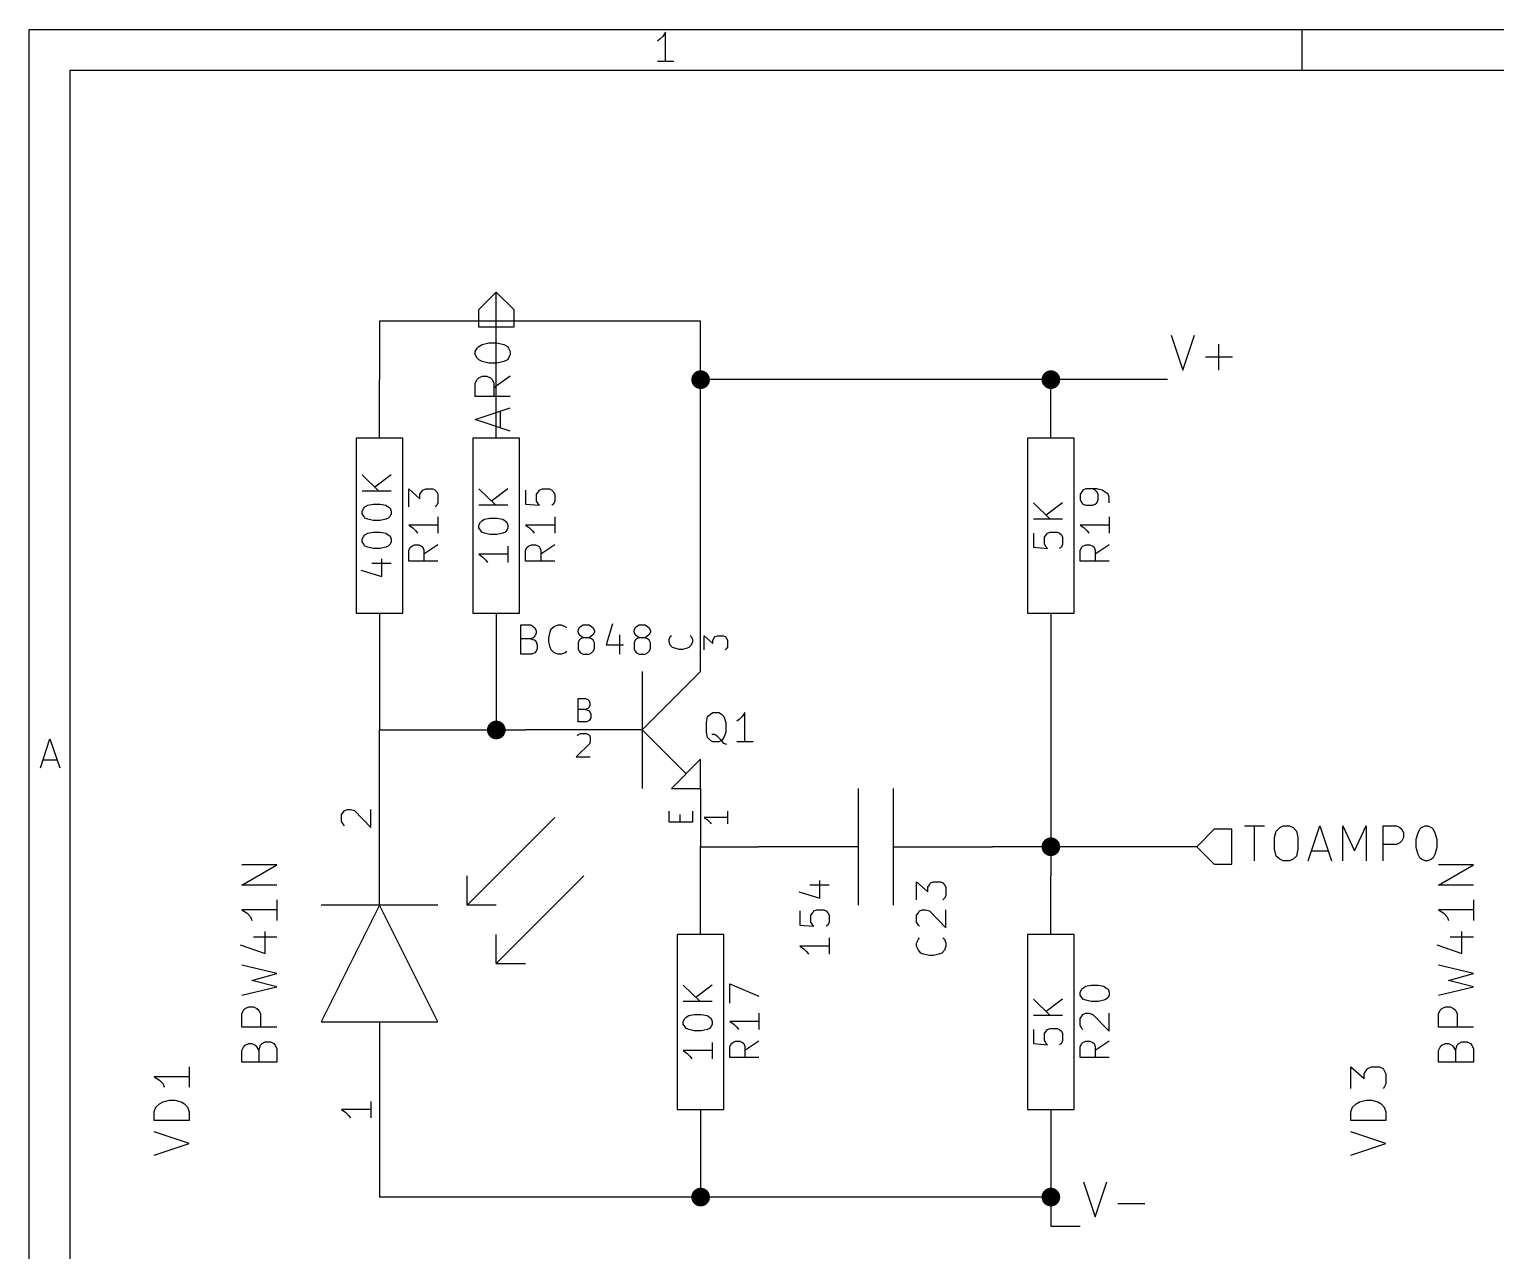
# Model space of a CAD drawing. Extents: x 4000 to 113000, y 4000 to 78670.
# Drawn here: x 4000 to 29120, y 57753 to 78670 of the extents above; entities that cross this region are included whole.
import ezdxf

# ---------------------------------------------------------------- set-up
doc = ezdxf.new("R2010")
doc.units = 0
doc.layers.add('BLACK', color=1, linetype='CONTINUOUS')

msp = doc.modelspace()

# ---------------------------------------------------------------- linework, layer by layer
at = {"layer": 'BLACK'}
for p, q in [((4000, 78670), (113000, 78670)), ((4000, 4000), (4000, 78670)), ((25800, 78670), (25800, 77970)), ((14800, 78500), (14760, 78470)), ((14850, 78550), (14800, 78500)), ((14900, 78620), (14850, 78550)), ((14900, 78120), (14900, 78620)), ((4700, 77970), (112300, 77970)), ((4700, 4700), (4700, 77970)), ((15040, 78120), (14760, 78120)), ((11700, 73870), (12000, 74170)), ((12000, 72670), (12000, 74170)), ((12000, 74170), (12300, 73870)), ((11700, 73570), (11700, 73870)), ((12300, 73870), (12300, 73570)), ((15500, 73670), (10000, 73670)), ((10000, 73670), (10000, 72670)), ((15500, 68670), (15500, 73670)), ((12300, 73570), (11700, 73570)), ((23560, 73430), (23760, 72830)), ((23760, 72830), (23960, 73430)), ((11640, 73150), (11670, 73210)), ((11640, 73100), (11640, 73150)), ((11670, 73040), (11640, 73100)), ((11670, 73210), (11700, 73240)), ((11700, 73240), (11760, 73270)), ((11760, 73270), (11870, 73300)), ((11870, 73300), (12010, 73300)), ((12010, 73300), (12130, 73270)), ((12130, 73270), (12190, 73240)), ((12190, 73240), (12210, 73210)), ((12210, 73210), (12240, 73150)), ((12240, 73100), (12210, 73040)), ((12240, 73150), (12240, 73100)), ((24380, 72830), (24380, 73280)), ((11700, 73010), (11670, 73040)), ((11760, 72980), (11700, 73010)), ((11870, 72950), (11760, 72980)), ((12010, 72950), (11870, 72950)), ((12130, 72980), (12010, 72950)), ((12190, 73010), (12130, 72980)), ((12210, 73040), (12190, 73010)), ((24150, 73060), (24610, 73060)), ((10000, 71670), (10000, 72670)), ((11640, 72610), (11670, 72670)), ((11640, 72380), (11640, 72610)), ((11670, 72670), (11700, 72700)), ((11700, 72700), (11760, 72730)), ((11760, 72730), (11840, 72730)), ((11840, 72730), (11900, 72700)), ((11900, 72700), (11930, 72670)), ((11930, 72670), (11960, 72610)), ((12240, 72730), (11960, 72530)), ((11960, 72610), (11960, 72380)), ((12000, 71670), (12000, 72670)), ((23500, 72670), (15500, 72670)), ((21500, 71670), (21500, 72670)), ((12240, 72380), (11640, 72380)), ((11640, 71990), (12240, 72190)), ((12070, 71840), (12070, 72130)), ((12240, 71790), (11640, 71990)), ((9600, 71670), (9600, 68670)), ((10400, 71670), (9600, 71670)), ((10400, 68670), (10400, 71670)), ((11600, 71670), (11600, 68670)), ((12400, 71670), (11600, 71670)), ((12400, 68670), (12400, 71670)), ((21100, 71670), (21100, 68670)), ((21900, 71670), (21100, 71670)), ((21900, 68670), (21900, 71670)), ((9700, 71040), (9990, 70760)), ((10200, 71040), (9920, 70830)), ((10200, 70760), (9700, 70760)), ((10500, 70490), (10500, 70800)), ((10500, 70800), (10690, 70630)), ((10690, 70710), (10720, 70750)), ((10690, 70630), (10690, 70710)), ((10720, 70750), (10740, 70780)), ((10740, 70780), (10790, 70800)), ((10790, 70800), (10910, 70800)), ((10910, 70800), (10950, 70780)), ((10950, 70780), (10980, 70750)), ((10980, 70750), (11000, 70710)), ((11000, 70710), (11000, 70560)), ((11700, 70800), (11990, 70520)), ((12200, 70800), (11920, 70590)), ((12500, 70780), (12500, 70540)), ((12690, 70710), (12720, 70750)), ((12690, 70590), (12690, 70710)), ((12720, 70540), (12690, 70590)), ((12720, 70750), (12740, 70780)), ((12740, 70780), (12790, 70800)), ((12790, 70800), (12910, 70800)), ((12910, 70800), (12950, 70780)), ((12950, 70780), (12980, 70750)), ((12980, 70750), (13000, 70710)), ((13000, 70590), (12980, 70540)), ((13000, 70710), (13000, 70590)), ((22030, 70750), (22000, 70710)), ((22000, 70710), (22000, 70610)), ((22000, 70610), (22030, 70560)), ((22050, 70780), (22030, 70750)), ((22100, 70800), (22050, 70780)), ((22290, 70800), (22100, 70800)), ((22260, 70780), (22220, 70800)), ((22290, 70750), (22260, 70780)), ((22380, 70780), (22290, 70800)), ((22310, 70710), (22290, 70750)), ((22290, 70560), (22310, 70610)), ((22310, 70610), (22310, 70710)), ((22450, 70730), (22380, 70780)), ((22480, 70710), (22450, 70730)), ((22500, 70660), (22480, 70710)), ((22500, 70560), (22500, 70660)), ((9700, 70420), (9730, 70470)), ((9700, 70370), (9700, 70420)), ((9730, 70330), (9700, 70370)), ((9730, 70470), (9750, 70490)), ((9750, 70490), (9800, 70520)), ((9800, 70520), (9890, 70540)), ((9890, 70540), (10010, 70540)), ((10010, 70540), (10110, 70520)), ((10110, 70520), (10150, 70490)), ((10150, 70490), (10180, 70470)), ((10180, 70470), (10200, 70420)), ((10200, 70370), (10180, 70330)), ((10200, 70420), (10200, 70370)), ((10980, 70520), (10950, 70490)), ((11000, 70560), (10980, 70520)), ((12200, 70520), (11700, 70520)), ((12500, 70540), (12740, 70520)), ((12740, 70520), (12720, 70540)), ((12980, 70540), (12950, 70520)), ((21200, 70560), (21490, 70280)), ((21700, 70560), (21420, 70350)), ((22030, 70560), (22050, 70540)), ((22050, 70540), (22100, 70520)), ((22100, 70520), (22220, 70520)), ((22220, 70520), (22260, 70540)), ((22260, 70540), (22290, 70560)), ((9750, 70300), (9730, 70330)), ((9800, 70280), (9750, 70300)), ((9890, 70260), (9800, 70280)), ((10010, 70260), (9890, 70260)), ((10110, 70280), (10010, 70260)), ((10150, 70300), (10110, 70280)), ((10180, 70330), (10150, 70300)), ((11000, 70180), (10500, 70180)), ((10500, 70180), (10570, 70130)), ((10570, 70130), (10620, 70080)), ((11000, 70320), (11000, 70040)), ((11700, 70180), (11730, 70230)), ((11700, 70130), (11700, 70180)), ((11730, 70090), (11700, 70130)), ((11730, 70230), (11750, 70250)), ((11750, 70060), (11730, 70090)), ((11750, 70250), (11800, 70280)), ((11800, 70280), (11890, 70300)), ((11890, 70300), (12010, 70300)), ((12010, 70300), (12110, 70280)), ((12110, 70280), (12150, 70250)), ((12150, 70250), (12180, 70230)), ((12180, 70090), (12150, 70060)), ((12180, 70230), (12200, 70180)), ((12200, 70130), (12180, 70090)), ((12200, 70180), (12200, 70130)), ((13000, 70180), (12500, 70180)), ((12500, 70180), (12570, 70130)), ((12570, 70130), (12620, 70080)), ((13000, 70320), (13000, 70040)), ((21700, 70280), (21200, 70280)), ((22500, 70180), (22000, 70180)), ((22000, 70180), (22070, 70130)), ((22070, 70130), (22120, 70080)), ((22500, 70320), (22500, 70040)), ((9700, 69940), (9730, 69990)), ((9700, 69890), (9700, 69940)), ((9730, 69850), (9700, 69890)), ((9730, 69990), (9750, 70010)), ((9750, 69820), (9730, 69850)), ((9750, 70010), (9800, 70040)), ((9800, 70040), (9890, 70060)), ((9890, 70060), (10010, 70060)), ((10010, 70060), (10110, 70040)), ((10110, 70040), (10150, 70010)), ((10150, 70010), (10180, 69990)), ((10180, 69850), (10150, 69820)), ((10180, 69990), (10200, 69940)), ((10200, 69890), (10180, 69850)), ((10200, 69940), (10200, 69890)), ((10550, 69820), (10600, 69840)), ((10600, 69840), (10670, 69840)), ((10620, 70080), (10650, 70040)), ((10670, 69840), (10720, 69820)), ((11000, 69840), (10760, 69680)), ((11800, 70040), (11750, 70060)), ((11890, 70020), (11800, 70040)), ((12010, 70020), (11890, 70020)), ((12110, 70040), (12010, 70020)), ((12150, 70060), (12110, 70040)), ((12550, 69820), (12600, 69840)), ((12600, 69840), (12670, 69840)), ((12620, 70080), (12650, 70040)), ((12670, 69840), (12720, 69820)), ((13000, 69840), (12760, 69680)), ((21200, 70040), (21200, 69800)), ((21390, 69970), (21420, 70010)), ((21390, 69850), (21390, 69970)), ((21420, 69800), (21390, 69850)), ((21420, 70010), (21440, 70040)), ((21440, 70040), (21490, 70060)), ((21490, 70060), (21610, 70060)), ((21610, 70060), (21650, 70040)), ((21650, 70040), (21680, 70010)), ((21680, 70010), (21700, 69970)), ((21700, 69850), (21680, 69800)), ((21700, 69970), (21700, 69850)), ((22050, 69820), (22100, 69840)), ((22100, 69840), (22170, 69840)), ((22120, 70080), (22150, 70040)), ((22170, 69840), (22220, 69820)), ((22500, 69840), (22260, 69680)), ((9800, 69800), (9750, 69820)), ((9890, 69780), (9800, 69800)), ((10010, 69780), (9890, 69780)), ((10110, 69800), (10010, 69780)), ((10040, 69300), (10040, 69600)), ((10150, 69820), (10110, 69800)), ((10500, 69750), (10530, 69800)), ((10500, 69560), (10500, 69750)), ((10530, 69800), (10550, 69820)), ((10720, 69820), (10740, 69800)), ((10740, 69800), (10760, 69750)), ((10760, 69750), (10760, 69560)), ((12200, 69680), (11700, 69680)), ((11700, 69680), (11770, 69630)), ((11770, 69630), (11820, 69580)), ((12200, 69820), (12200, 69540)), ((12500, 69750), (12530, 69800)), ((12500, 69560), (12500, 69750)), ((12530, 69800), (12550, 69820)), ((12720, 69820), (12740, 69800)), ((12740, 69800), (12760, 69750)), ((12760, 69750), (12760, 69560)), ((21200, 69800), (21440, 69780)), ((21440, 69780), (21420, 69800)), ((21680, 69800), (21650, 69780)), ((22000, 69750), (22030, 69800)), ((22000, 69560), (22000, 69750)), ((22030, 69800), (22050, 69820)), ((22220, 69820), (22240, 69800)), ((22240, 69800), (22260, 69750)), ((22260, 69750), (22260, 69560)), ((9680, 69410), (10040, 69300)), ((9870, 69530), (10200, 69530)), ((11000, 69560), (10500, 69560)), ((11820, 69580), (11850, 69540)), ((13000, 69560), (12500, 69560)), ((22500, 69560), (22000, 69560)), ((9600, 68670), (10400, 68670)), ((10000, 68670), (10000, 67670)), ((11600, 68670), (12400, 68670)), ((12000, 68670), (12000, 67670)), ((15500, 67670), (15500, 68670)), ((21100, 68670), (21900, 68670)), ((21500, 68670), (21500, 67670)), ((12420, 67970), (12420, 68470)), ((12420, 68470), (12590, 68470)), ((12590, 68470), (12630, 68440)), ((12630, 68440), (12660, 68420)), ((12660, 68420), (12680, 68370)), ((12680, 68370), (12680, 68320)), ((12900, 68250), (12920, 68350)), ((12920, 68350), (12940, 68400)), ((12940, 68400), (12990, 68440)), ((12990, 68440), (13060, 68470)), ((13060, 68470), (13110, 68470)), ((13110, 68470), (13180, 68440)), ((13180, 68440), (13200, 68420)), ((13400, 68370), (13420, 68420)), ((13400, 68350), (13400, 68370)), ((13420, 68300), (13400, 68350)), ((13420, 68420), (13440, 68440)), ((13440, 68440), (13490, 68470)), ((13490, 68470), (13590, 68470)), ((13590, 68470), (13630, 68440)), ((13630, 68440), (13660, 68420)), ((13660, 68420), (13680, 68370)), ((13680, 68350), (13660, 68300)), ((13680, 68370), (13680, 68350)), ((13990, 68490), (13880, 68130)), ((14360, 68370), (14380, 68420)), ((14360, 68350), (14360, 68370)), ((14380, 68300), (14360, 68350)), ((14380, 68420), (14400, 68440)), ((14400, 68440), (14450, 68470)), ((14450, 68470), (14550, 68470)), ((14550, 68470), (14590, 68440)), ((14590, 68440), (14620, 68420)), ((14620, 68420), (14640, 68370)), ((14640, 68350), (14620, 68300)), ((14640, 68370), (14640, 68350)), ((12590, 68230), (12420, 68230)), ((12630, 68250), (12590, 68230)), ((12590, 68230), (12660, 68210)), ((12660, 68280), (12630, 68250)), ((12680, 68320), (12660, 68280)), ((12660, 68210), (12680, 68180)), ((12680, 68180), (12700, 68130)), ((12700, 68130), (12700, 68060)), ((12900, 68180), (12900, 68250)), ((12920, 68090), (12900, 68180)), ((12940, 68040), (12920, 68090)), ((13420, 68210), (13400, 68160)), ((13400, 68160), (13400, 68060)), ((13440, 68280), (13420, 68300)), ((13440, 68230), (13420, 68210)), ((13490, 68250), (13440, 68280)), ((13490, 68250), (13440, 68230)), ((13590, 68250), (13490, 68250)), ((13630, 68280), (13590, 68250)), ((13630, 68230), (13590, 68250)), ((13660, 68300), (13630, 68280)), ((13660, 68210), (13630, 68230)), ((13680, 68160), (13660, 68210)), ((13680, 68060), (13680, 68160)), ((13880, 68130), (14180, 68130)), ((14110, 68300), (14110, 67970)), ((14380, 68210), (14360, 68160)), ((14360, 68160), (14360, 68060)), ((14400, 68280), (14380, 68300)), ((14400, 68230), (14380, 68210)), ((14450, 68250), (14400, 68280)), ((14450, 68250), (14400, 68230)), ((14550, 68250), (14450, 68250)), ((14590, 68280), (14550, 68250)), ((14590, 68230), (14550, 68250)), ((14620, 68300), (14590, 68280)), ((14620, 68210), (14590, 68230)), ((14640, 68160), (14620, 68210)), ((14640, 68060), (14640, 68160)), ((14960, 68220), (14980, 68270)), ((14960, 68180), (14960, 68220)), ((14980, 68120), (14960, 68180)), ((14980, 68270), (15000, 68290)), ((15020, 68080), (14980, 68120)), ((15060, 68070), (15020, 68080)), ((15300, 68080), (15270, 68070)), ((15340, 68120), (15300, 68080)), ((15320, 68290), (15340, 68270)), ((15340, 68270), (15360, 68220)), ((15360, 68180), (15340, 68120)), ((15360, 68220), (15360, 68180)), ((15560, 68040), (15560, 68280)), ((15560, 68280), (15710, 68150)), ((15710, 68210), (15730, 68250)), ((15710, 68150), (15710, 68210)), ((15730, 68250), (15750, 68270)), ((15750, 68270), (15790, 68280)), ((15790, 68280), (15890, 68280)), ((15890, 68280), (15920, 68270)), ((15920, 68270), (15940, 68250)), ((15940, 68250), (15960, 68210)), ((15960, 68090), (15940, 68060)), ((15960, 68210), (15960, 68090)), ((12610, 67970), (12420, 67970)), ((12660, 67990), (12610, 67970)), ((12680, 68020), (12660, 67990)), ((12700, 68060), (12680, 68020)), ((12990, 67990), (12940, 68040)), ((13060, 67970), (12990, 67990)), ((13110, 67970), (13060, 67970)), ((13180, 67990), (13110, 67970)), ((13200, 68020), (13180, 67990)), ((13400, 68060), (13420, 68020)), ((13420, 68020), (13440, 67990)), ((13440, 67990), (13490, 67970)), ((13490, 67970), (13590, 67970)), ((13590, 67970), (13630, 67990)), ((13630, 67990), (13660, 68020)), ((13660, 68020), (13680, 68060)), ((14360, 68060), (14380, 68020)), ((14380, 68020), (14400, 67990)), ((14400, 67990), (14450, 67970)), ((14450, 67970), (14550, 67970)), ((14550, 67970), (14590, 67990)), ((14590, 67990), (14620, 68020)), ((14620, 68020), (14640, 68060)), ((15130, 68050), (15060, 68070)), ((15190, 68050), (15130, 68050)), ((15270, 68070), (15190, 68050)), ((15940, 68060), (15920, 68040)), ((10000, 67670), (10000, 66670)), ((12000, 67670), (12000, 66670)), ((14500, 66670), (15500, 67670)), ((14500, 67670), (14500, 65670)), ((21500, 67670), (21500, 64170)), ((13400, 66810), (13400, 67210)), ((13400, 67210), (13530, 67210)), ((13530, 67210), (13570, 67190)), ((13570, 67190), (13590, 67170)), ((13590, 67170), (13600, 67130)), ((13600, 67090), (13590, 67060)), ((13600, 67130), (13600, 67090)), ((13530, 67020), (13400, 67020)), ((13570, 67040), (13530, 67020)), ((13530, 67020), (13590, 67000)), ((13590, 66830), (13550, 66810)), ((13590, 67060), (13570, 67040)), ((13590, 67000), (13600, 66980)), ((13600, 66850), (13590, 66830)), ((13600, 66980), (13620, 66940)), ((13620, 66880), (13600, 66850)), ((13620, 66940), (13620, 66880)), ((15600, 66800), (15620, 66900)), ((15620, 66900), (15670, 66940)), ((15670, 66940), (15710, 66970)), ((15710, 66970), (15810, 66970)), ((15810, 66970), (15860, 66940)), ((15860, 66940), (15900, 66900)), ((15900, 66900), (15930, 66800)), ((16160, 66850), (16120, 66820)), ((16210, 66900), (16160, 66850)), ((16260, 66970), (16210, 66900)), ((16260, 66470), (16260, 66970)), ((10000, 66670), (12500, 66670)), ((10000, 63670), (10000, 66670)), ((14500, 66670), (12500, 66670)), ((13390, 66570), (13410, 66590)), ((13550, 66810), (13400, 66810)), ((13410, 66590), (13440, 66610)), ((13440, 66610), (13540, 66610)), ((13540, 66610), (13580, 66590)), ((13580, 66590), (13600, 66570)), ((13600, 66570), (13610, 66530)), ((14500, 66670), (15250, 65920)), ((15600, 66630), (15600, 66800)), ((15620, 66540), (15600, 66630)), ((15740, 66590), (15690, 66590)), ((15790, 66560), (15740, 66590)), ((15930, 66630), (15900, 66540)), ((15930, 66800), (15930, 66630)), ((4190, 66020), (4350, 66520)), ((4350, 66520), (4520, 66020)), ((13600, 66440), (13370, 66210)), ((13610, 66490), (13600, 66440)), ((13610, 66530), (13610, 66490)), ((15670, 66490), (15620, 66540)), ((15710, 66470), (15670, 66490)), ((15810, 66470), (15710, 66470)), ((15860, 66490), (15790, 66560)), ((15860, 66490), (15810, 66470)), ((15900, 66540), (15860, 66490)), ((15900, 66440), (15860, 66490)), ((15950, 66420), (15900, 66440)), ((16400, 66470), (16120, 66470)), ((4240, 66160), (4470, 66160)), ((13370, 66210), (13610, 66210)), ((15500, 66170), (15000, 65670)), ((15500, 65670), (15500, 66170)), ((15000, 65670), (15500, 65670)), ((15500, 65670), (15500, 64670)), ((18200, 65670), (18200, 63670)), ((18800, 65670), (18800, 63670)), ((9350, 65220), (9380, 65260)), ((9350, 65100), (9350, 65220)), ((9380, 65050), (9350, 65100)), ((9380, 65260), (9400, 65290)), ((9400, 65290), (9450, 65310)), ((9450, 65310), (9500, 65310)), ((9500, 65310), (9570, 65290)), ((9570, 65290), (9850, 65000)), ((9850, 65000), (9850, 65310)), ((13000, 65170), (11500, 63670)), ((14960, 65090), (14960, 65280)), ((15360, 65090), (14960, 65090)), ((15150, 65090), (15150, 65220)), ((15360, 65280), (15360, 65090)), ((15960, 65170), (15560, 65170)), ((15560, 65170), (15620, 65130)), ((15620, 65130), (15660, 65090)), ((15660, 65090), (15680, 65060)), ((15960, 65280), (15960, 65060)), ((9400, 65030), (9380, 65050)), ((24300, 64970), (24000, 64670)), ((24600, 64970), (24300, 64970)), ((24600, 64370), (24600, 64970)), ((24820, 65030), (25160, 65030)), ((24990, 64430), (24990, 65030)), ((25330, 64830), (25360, 64940)), ((25330, 64630), (25330, 64830)), ((25360, 64940), (25420, 65000)), ((25420, 65000), (25480, 65030)), ((25480, 65030), (25590, 65030)), ((25590, 65030), (25650, 65000)), ((25650, 65000), (25710, 64940)), ((25710, 64940), (25730, 64830)), ((25730, 64830), (25730, 64630)), ((25910, 64430), (26110, 65030)), ((26110, 65030), (26310, 64430)), ((26500, 64430), (26500, 65030)), ((26500, 65030), (26700, 64600)), ((26700, 64600), (26900, 65030)), ((26900, 65030), (26900, 64430)), ((27190, 64430), (27190, 65030)), ((27190, 65030), (27420, 65030)), ((27420, 65030), (27480, 65000)), ((27480, 65000), (27510, 64970)), ((27510, 64970), (27540, 64910)), ((27540, 64830), (27510, 64770)), ((27540, 64910), (27540, 64830)), ((27760, 64800), (27790, 64910)), ((27790, 64910), (27820, 64970)), ((27820, 64970), (27850, 65000)), ((27850, 65000), (27910, 65030)), ((27910, 65030), (27960, 65030)), ((27960, 65030), (28020, 65000)), ((28020, 65000), (28050, 64970)), ((28050, 64970), (28080, 64910)), ((28080, 64910), (28110, 64800)), ((15500, 64170), (15500, 64670)), ((15500, 64670), (16500, 64670)), ((18200, 64670), (16500, 64670)), ((18800, 64670), (20500, 64670)), ((24000, 64670), (20500, 64670)), ((24000, 64670), (24300, 64370)), ((25360, 64510), (25330, 64630)), ((25730, 64630), (25710, 64510)), ((25960, 64600), (26250, 64600)), ((27420, 64710), (27190, 64710)), ((27480, 64740), (27420, 64710)), ((27510, 64770), (27480, 64740)), ((27760, 64660), (27760, 64800)), ((27790, 64540), (27760, 64660)), ((28110, 64660), (28080, 64540)), ((28110, 64800), (28110, 64660)), ((7640, 64010), (8240, 64360)), ((8240, 64360), (7640, 64360)), ((24300, 64370), (24600, 64370)), ((25420, 64460), (25360, 64510)), ((25480, 64430), (25420, 64460)), ((25590, 64430), (25480, 64430)), ((25650, 64460), (25590, 64430)), ((25710, 64510), (25650, 64460)), ((27820, 64480), (27790, 64540)), ((27850, 64460), (27820, 64480)), ((27910, 64430), (27850, 64460)), ((27960, 64430), (27910, 64430)), ((28020, 64460), (27960, 64430)), ((28050, 64480), (28020, 64460)), ((28080, 64540), (28050, 64480)), ((28140, 64010), (28740, 64360)), ((28740, 64360), (28140, 64360)), ((11500, 63670), (11500, 64170)), ((13500, 64170), (12000, 62670)), ((15500, 63170), (15500, 64170)), ((17540, 63790), (17540, 64090)), ((19200, 63760), (19200, 64070)), ((19200, 64070), (19390, 63900)), ((19440, 64050), (19490, 64070)), ((19490, 64070), (19610, 64070)), ((19610, 64070), (19650, 64050)), ((21500, 63170), (21500, 64170)), ((8240, 64010), (7640, 64010)), ((17180, 63900), (17540, 63790)), ((17370, 64020), (17700, 64020)), ((19390, 63980), (19420, 64020)), ((19390, 63900), (19390, 63980)), ((19420, 64020), (19440, 64050)), ((19650, 64050), (19680, 64020)), ((19680, 64020), (19700, 63980)), ((19700, 63830), (19680, 63790)), ((19700, 63980), (19700, 63830)), ((28740, 64010), (28140, 64010)), ((8240, 63590), (7640, 63590)), ((7640, 63590), (7730, 63530)), ((8240, 63760), (8240, 63410)), ((11000, 63670), (9000, 63670)), ((10000, 63670), (9000, 61670)), ((11000, 61670), (10000, 63670)), ((12000, 63670), (11500, 63670)), ((17200, 63570), (17200, 63330)), ((17420, 63540), (17440, 63570)), ((17440, 63570), (17490, 63590)), ((17490, 63590), (17610, 63590)), ((17610, 63590), (17650, 63570)), ((17650, 63570), (17680, 63540)), ((19230, 63540), (19250, 63570)), ((19250, 63570), (19300, 63590)), ((19300, 63590), (19350, 63590)), ((19350, 63590), (19420, 63570)), ((19420, 63570), (19700, 63280)), ((19680, 63790), (19650, 63760)), ((19700, 63280), (19700, 63590)), ((28740, 63590), (28140, 63590)), ((28140, 63590), (28230, 63530)), ((28740, 63760), (28740, 63410)), ((7730, 63530), (7790, 63470)), ((7790, 63470), (7810, 63410)), ((17200, 63330), (17440, 63310)), ((17390, 63500), (17420, 63540)), ((17390, 63380), (17390, 63500)), ((17420, 63330), (17390, 63380)), ((17440, 63310), (17420, 63330)), ((17680, 63330), (17650, 63310)), ((17680, 63540), (17700, 63500)), ((17700, 63380), (17680, 63330)), ((17700, 63500), (17700, 63380)), ((19200, 63500), (19230, 63540)), ((19200, 63380), (19200, 63500)), ((19230, 63330), (19200, 63380)), ((19250, 63310), (19230, 63330)), ((28230, 63530), (28290, 63470)), ((28290, 63470), (28310, 63410)), ((7840, 63130), (8240, 63130)), ((8040, 62840), (8040, 63220)), ((12000, 62670), (12000, 63170)), ((15100, 63170), (15100, 60170)), ((15900, 63170), (15100, 63170)), ((15900, 60170), (15900, 63170)), ((17700, 63110), (17700, 62830)), ((19200, 63020), (19230, 63090)), ((19230, 63090), (19250, 63110)), ((19650, 63110), (19680, 63090)), ((19680, 63090), (19700, 63020)), ((21100, 63170), (21100, 60170)), ((21900, 63170), (21100, 63170)), ((21900, 60170), (21900, 63170)), ((28340, 63130), (28740, 63130)), ((28540, 62840), (28540, 63220)), ((7610, 62990), (8040, 62840)), ((17700, 62970), (17200, 62970)), ((17200, 62970), (17270, 62920)), ((17270, 62920), (17320, 62870)), ((17320, 62870), (17350, 62830)), ((19200, 62970), (19200, 63020)), ((19230, 62900), (19200, 62970)), ((19270, 62850), (19230, 62900)), ((19320, 62830), (19270, 62850)), ((19420, 62810), (19320, 62830)), ((19490, 62810), (19420, 62810)), ((19580, 62830), (19490, 62810)), ((19630, 62850), (19580, 62830)), ((19680, 62900), (19630, 62850)), ((19700, 62970), (19680, 62900)), ((19700, 63020), (19700, 62970)), ((28110, 62990), (28540, 62840)), ((8240, 62500), (7640, 62640)), ((12000, 62670), (12500, 62670)), ((28740, 62500), (28140, 62640)), ((7810, 62380), (8240, 62500)), ((8240, 62270), (7810, 62380)), ((15200, 62300), (15490, 62020)), ((15700, 62300), (15420, 62090)), ((16000, 61990), (16000, 62320)), ((16000, 62320), (16500, 62110)), ((22100, 62280), (22190, 62300)), ((22190, 62300), (22310, 62300)), ((22310, 62300), (22410, 62280)), ((28310, 62380), (28740, 62500)), ((28740, 62270), (28310, 62380)), ((7640, 62130), (8240, 62270)), ((21200, 62060), (21490, 61780)), ((21700, 62060), (21420, 61850)), ((22000, 62180), (22030, 62230)), ((22000, 62130), (22000, 62180)), ((22030, 62090), (22000, 62130)), ((22030, 62230), (22050, 62250)), ((22050, 62060), (22030, 62090)), ((22050, 62250), (22100, 62280)), ((22100, 62040), (22050, 62060)), ((22410, 62280), (22450, 62250)), ((22450, 62060), (22410, 62040)), ((22450, 62250), (22480, 62230)), ((22480, 62090), (22450, 62060)), ((22480, 62230), (22500, 62180)), ((22500, 62130), (22480, 62090)), ((22500, 62180), (22500, 62130)), ((28140, 62130), (28740, 62270)), ((7640, 61810), (7670, 61870)), ((7640, 61580), (7640, 61810)), ((7670, 61870), (7700, 61900)), ((7700, 61900), (7760, 61930)), ((7760, 61930), (7840, 61930)), ((7840, 61930), (7900, 61900)), ((7900, 61900), (7930, 61870)), ((7930, 61870), (7960, 61810)), ((7960, 61810), (7960, 61580)), ((15700, 62020), (15200, 62020)), ((15300, 61780), (15390, 61800)), ((15390, 61800), (15510, 61800)), ((15510, 61800), (15610, 61780)), ((16500, 61820), (16500, 61540)), ((22030, 61770), (22050, 61800)), ((22050, 61800), (22100, 61820)), ((22190, 62020), (22100, 62040)), ((22100, 61820), (22150, 61820)), ((22150, 61820), (22220, 61800)), ((22310, 62020), (22190, 62020)), ((22220, 61800), (22500, 61510)), ((22410, 62040), (22310, 62020)), ((22500, 61510), (22500, 61820)), ((28140, 61810), (28170, 61870)), ((28140, 61580), (28140, 61810)), ((28170, 61870), (28200, 61900)), ((28200, 61900), (28260, 61930)), ((28260, 61930), (28340, 61930)), ((28340, 61930), (28400, 61900)), ((28400, 61900), (28430, 61870)), ((28430, 61870), (28460, 61810)), ((28460, 61810), (28460, 61580)), ((8240, 61580), (7640, 61580)), ((9000, 61670), (10500, 61670)), ((10000, 61670), (10000, 58670)), ((10500, 61670), (11000, 61670)), ((15200, 61680), (15230, 61730)), ((15200, 61630), (15200, 61680)), ((15230, 61590), (15200, 61630)), ((15230, 61730), (15250, 61750)), ((15250, 61560), (15230, 61590)), ((15250, 61750), (15300, 61780)), ((15300, 61540), (15250, 61560)), ((15610, 61780), (15650, 61750)), ((15650, 61560), (15610, 61540)), ((15650, 61750), (15680, 61730)), ((15680, 61590), (15650, 61560)), ((15680, 61730), (15700, 61680)), ((15700, 61630), (15680, 61590)), ((15700, 61680), (15700, 61630)), ((16500, 61680), (16000, 61680)), ((16000, 61680), (16070, 61630)), ((16070, 61630), (16120, 61580)), ((16120, 61580), (16150, 61540)), ((21700, 61780), (21200, 61780)), ((21440, 61540), (21490, 61560)), ((21490, 61560), (21610, 61560)), ((21610, 61560), (21650, 61540)), ((22000, 61730), (22030, 61770)), ((22000, 61610), (22000, 61730)), ((22030, 61560), (22000, 61610)), ((22050, 61540), (22030, 61560)), ((28740, 61580), (28140, 61580)), ((7700, 61270), (7760, 61300)), ((7760, 61300), (7810, 61300)), ((7810, 61300), (7870, 61270)), ((7960, 61270), (7990, 61300)), ((7990, 61300), (8040, 61330)), ((8040, 61330), (8130, 61330)), ((8130, 61330), (8190, 61300)), ((8190, 61300), (8210, 61270)), ((15390, 61520), (15300, 61540)), ((15510, 61520), (15390, 61520)), ((15610, 61540), (15510, 61520)), ((15700, 61320), (15700, 61040)), ((16000, 61250), (16030, 61300)), ((16030, 61300), (16050, 61320)), ((16050, 61320), (16100, 61340)), ((16100, 61340), (16170, 61340)), ((16170, 61340), (16220, 61320)), ((16220, 61320), (16240, 61300)), ((16240, 61300), (16260, 61250)), ((16500, 61340), (16260, 61180)), ((21200, 61540), (21200, 61300)), ((21200, 61300), (21440, 61280)), ((21390, 61470), (21420, 61510)), ((21390, 61350), (21390, 61470)), ((21420, 61300), (21390, 61350)), ((21420, 61510), (21440, 61540)), ((21440, 61280), (21420, 61300)), ((21650, 61540), (21680, 61510)), ((21680, 61300), (21650, 61280)), ((21680, 61510), (21700, 61470)), ((21700, 61350), (21680, 61300)), ((21700, 61470), (21700, 61350)), ((22000, 61250), (22030, 61300)), ((22030, 61300), (22050, 61320)), ((22050, 61320), (22100, 61340)), ((22100, 61340), (22170, 61340)), ((22170, 61340), (22220, 61320)), ((22220, 61320), (22240, 61300)), ((22240, 61300), (22260, 61250)), ((22500, 61340), (22260, 61180)), ((28200, 61270), (28260, 61300)), ((28260, 61300), (28310, 61300)), ((28310, 61300), (28370, 61270)), ((28460, 61270), (28490, 61300)), ((28490, 61300), (28540, 61330)), ((28540, 61330), (28630, 61330)), ((28630, 61330), (28690, 61300)), ((28690, 61300), (28710, 61270)), ((7640, 61180), (7670, 61240)), ((7640, 60980), (7640, 61180)), ((7670, 61240), (7700, 61270)), ((7870, 61270), (7900, 61240)), ((7900, 61240), (7930, 61180)), ((7930, 61180), (7960, 61270)), ((7930, 61180), (7930, 60980)), ((8210, 61270), (8240, 61210)), ((8240, 61210), (8240, 60980)), ((15700, 61180), (15200, 61180)), ((15200, 61180), (15270, 61130)), ((15270, 61130), (15320, 61080)), ((15320, 61080), (15350, 61040)), ((16000, 61060), (16000, 61250)), ((16500, 61060), (16000, 61060)), ((16260, 61250), (16260, 61060)), ((22000, 61060), (22000, 61250)), ((22500, 61060), (22000, 61060)), ((22260, 61250), (22260, 61060)), ((28140, 61180), (28170, 61240)), ((28140, 60980), (28140, 61180)), ((28170, 61240), (28200, 61270)), ((28370, 61270), (28400, 61240)), ((28400, 61240), (28430, 61180)), ((28430, 61180), (28460, 61270)), ((28430, 61180), (28430, 60980)), ((28710, 61270), (28740, 61210)), ((28740, 61210), (28740, 60980)), ((6740, 60900), (6740, 60550)), ((8240, 60980), (7640, 60980)), ((26640, 60530), (26640, 60900)), ((26640, 60900), (26870, 60700)), ((26870, 60780), (26900, 60840)), ((26900, 60840), (26930, 60870)), ((26930, 60870), (26990, 60900)), ((26990, 60900), (27130, 60900)), ((27130, 60900), (27190, 60870)), ((27190, 60870), (27210, 60840)), ((27210, 60840), (27240, 60780)), ((28740, 60980), (28140, 60980)), ((6740, 60730), (6140, 60730)), ((6140, 60730), (6230, 60670)), ((6230, 60670), (6290, 60610)), ((6290, 60610), (6310, 60550)), ((26870, 60700), (26870, 60780)), ((27210, 60550), (27190, 60530)), ((27240, 60610), (27210, 60550)), ((27240, 60780), (27240, 60610)), ((6230, 60270), (6290, 60300)), ((6290, 60300), (6400, 60330)), ((6400, 60330), (6490, 60330)), ((6490, 60330), (6600, 60300)), ((6600, 60300), (6660, 60270)), ((9850, 60310), (9850, 60030)), ((26730, 60270), (26790, 60300)), ((26790, 60300), (26900, 60330)), ((26900, 60330), (26990, 60330)), ((26990, 60330), (27100, 60300)), ((27100, 60300), (27160, 60270)), ((6140, 60130), (6170, 60210)), ((6140, 59980), (6140, 60130)), ((6170, 60210), (6230, 60270)), ((6660, 60270), (6710, 60210)), ((6710, 60210), (6740, 60130)), ((6740, 60130), (6740, 59980)), ((9850, 60170), (9350, 60170)), ((9350, 60170), (9420, 60120)), ((9420, 60120), (9470, 60070)), ((9470, 60070), (9500, 60030)), ((15100, 60170), (15900, 60170)), ((15500, 60170), (15500, 59170)), ((21100, 60170), (21900, 60170)), ((21500, 60170), (21500, 59170)), ((26640, 60130), (26670, 60210)), ((26640, 59980), (26640, 60130)), ((26670, 60210), (26730, 60270)), ((27160, 60270), (27210, 60210)), ((27210, 60210), (27240, 60130)), ((27240, 60130), (27240, 59980)), ((6740, 59980), (6140, 59980)), ((6740, 59590), (6140, 59790)), ((27240, 59980), (26640, 59980)), ((27240, 59590), (26640, 59790)), ((6140, 59390), (6740, 59590)), ((26640, 59390), (27240, 59590)), ((15500, 59170), (15500, 58670)), ((21500, 59170), (21500, 58170)), ((22060, 58930), (22260, 58330)), ((22260, 58330), (22460, 58930)), ((21500, 58670), (10000, 58670)), ((22650, 58560), (23110, 58560)), ((21500, 58170), (22000, 58170))]:
    msp.add_line(p, q, dxfattribs=at)
at = {"layer": 'BLACK', "const_width": 160}
for points in [[(15420, 72670, 1), (15580, 72670, 1)], [(21420, 72670, 1), (21580, 72670, 1)], [(11920, 66670, 1), (12080, 66670, 1)], [(21420, 64670, 1), (21580, 64670, 1)], [(15420, 58670, 1), (15580, 58670, 1)], [(21420, 58670, 1), (21580, 58670, 1)]]:
    msp.add_lwpolyline(points, format="xyb", close=True, dxfattribs=at)

doc.saveas('drawing.dxf')
